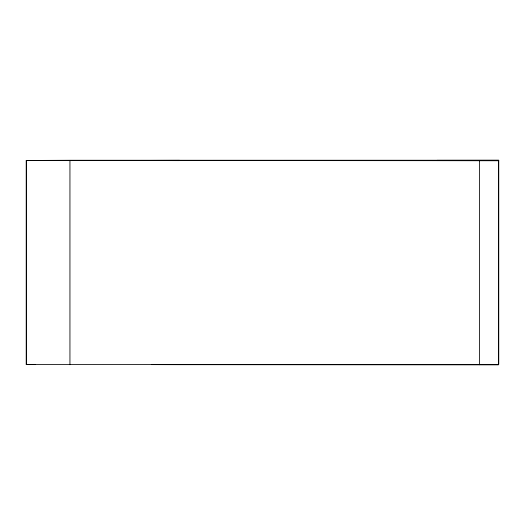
<?xml version="1.0" encoding="UTF-8"?>
<svg xmlns="http://www.w3.org/2000/svg" width="525" height="525" viewBox="0 0 525 525"><rect width="100%" height="100%" fill="white"/><g stroke="black" fill="none" stroke-linecap="round" stroke-linejoin="round"><path stroke-width="0.79" d="M498.75 364.304L498.75 160.256L70.166 160.276L26.25 160.473L26.25 364.527L498.481 364.744L498.507 160.657L436.826 160.617M151.778 364.613A3215.756 1.076 0 0 0 179.419 364.678L498.507 364.704L498.507 160.657M26.25 364.527L35.017 364.435M137.025 160.466L135.739 160.46L136.907 160.486A3215.756 1.076 0 0 0 179.419 160.63M437.049 160.328L498.724 160.296M26.25 160.473L498.481 160.696M479.437 160.696L479.437 364.744M69.943 160.676L69.943 364.724M26.355 160.473L26.355 364.527M137.045 160.466A3215.756 1.076 0 0 1 179.622 160.322"/></g></svg>
